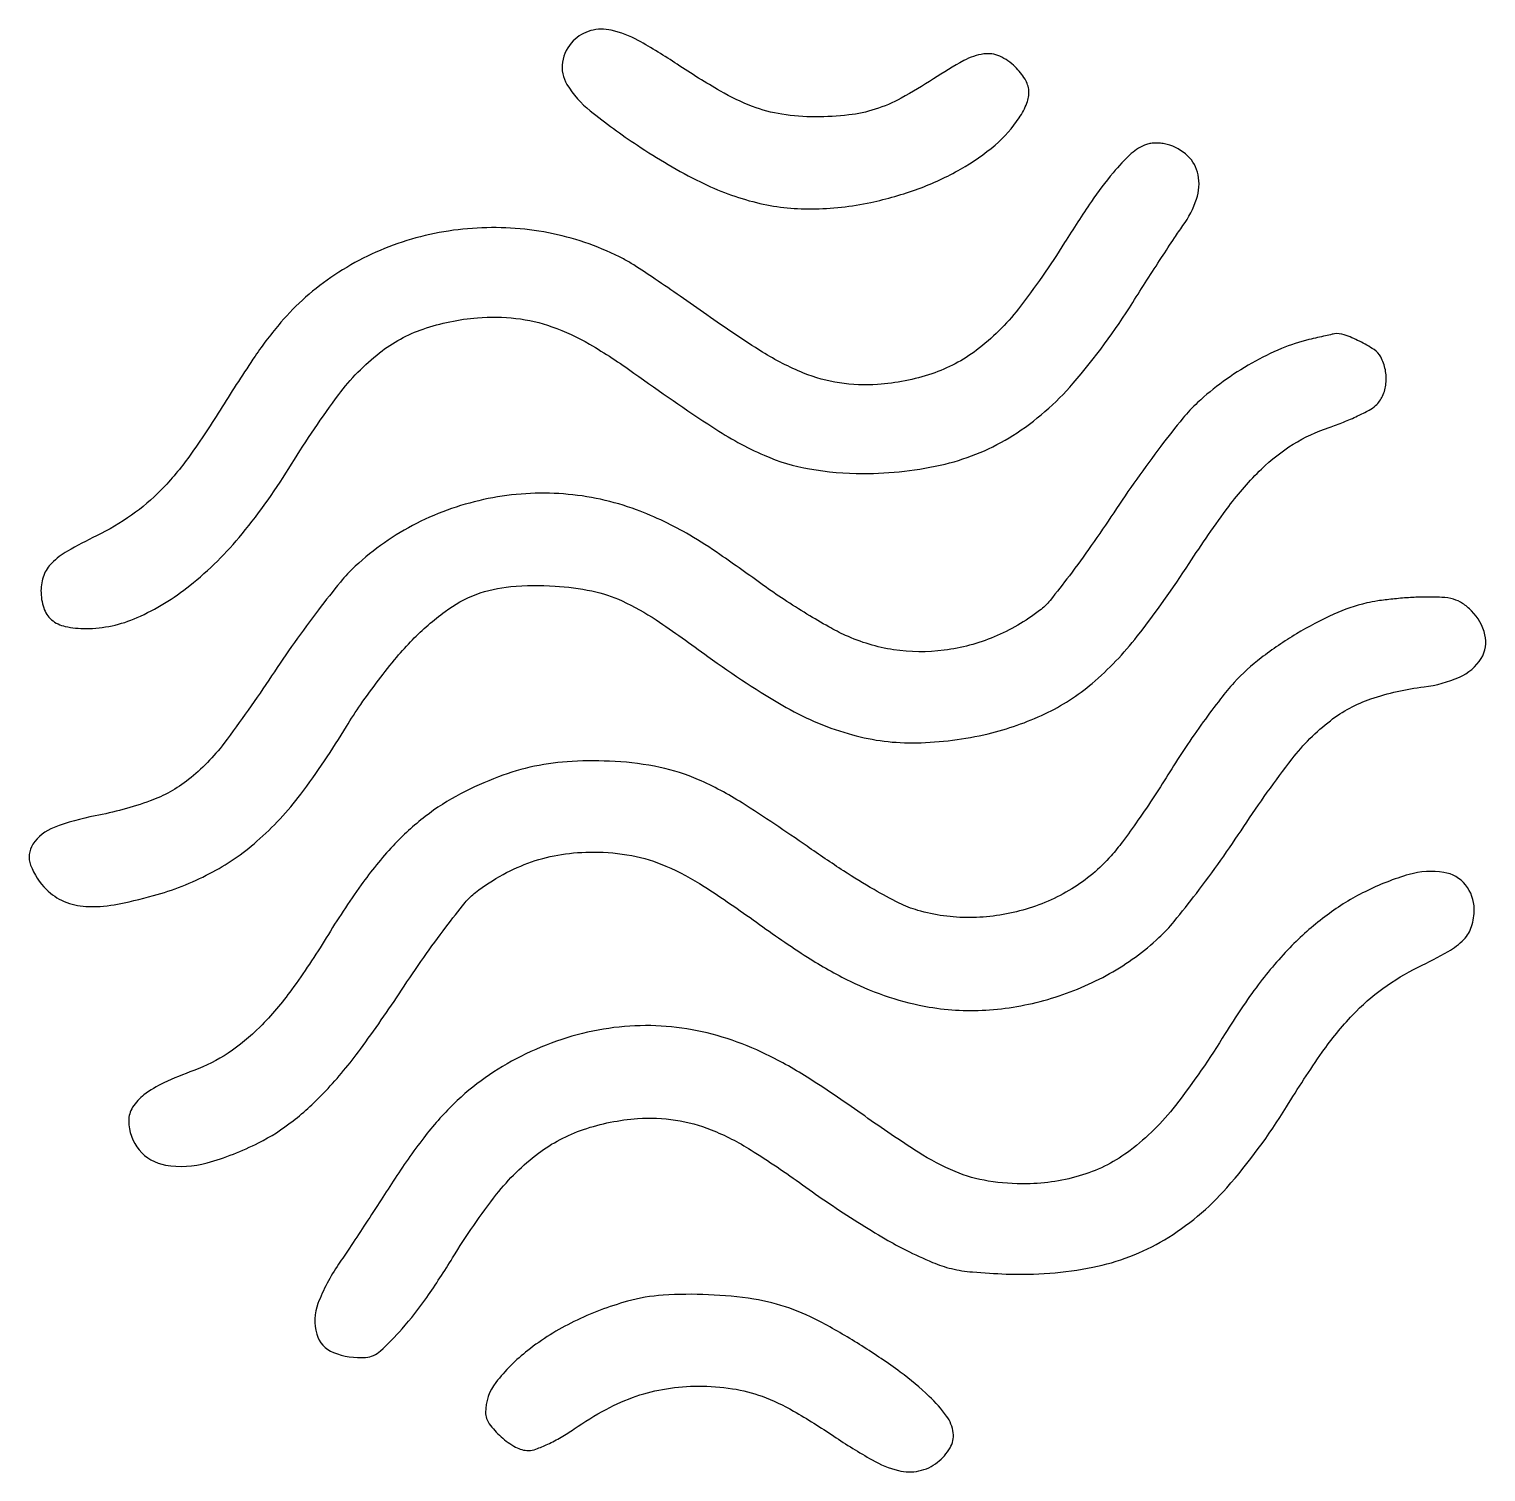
# Model space of a CAD drawing. Extents: x 24 to 273, y 32 to 279.
import ezdxf

# ---------------------------------------------------------------- set-up
doc = ezdxf.new("R2010")
doc.units = 0

msp = doc.modelspace()

# ---------------------------------------------------------------- linework, layer by layer
for points in [[(117, 277, 0.158711), (115.149167, 273.361807, 0.178326), (115.915128, 269.526828, 0.087165), (119.884275, 265.03741, 0.020853), (127.952154, 259.139674, 0.031334), (138.723271, 252.873581, 0.05618), (148.317191, 249.349738, 0.062457), (157.725067, 248.262959, 0.049916), (167.878481, 249.379155, 0.035446), (175.972423, 251.707529, 0.041776), (183.202596, 255.06266, 0.045969), (189.106522, 259.187713, 0.071632), (193.219715, 263.820569, 0.049979), (194.546975, 266.350478, 0.115613), (194.872127, 268.457977, 0.120628), (194.223688, 270.433056, 0.057082), (192.545455, 272.545455, 0.091157), (189.898002, 274.370649, 0.142549), (187.17598, 274.750317, 0.088438), (183.753969, 273.612424, 0.020929), (178.570769, 270.510464, -0.020464), (173.050118, 267.199571, -0.046956), (168.599484, 265.289196, -0.050496), (164.07421, 264.321337, -0.027229), (158.375727, 264.005577, -0.03905), (152.653841, 264.447893, -0.052153), (147.62176, 265.78341, -0.041013), (142.137414, 268.403025, -0.014707), (134.780258, 272.984922, 0.01952), (128.098238, 277.057636, 0.071685), (123.483943, 278.822008, 0.123733), (119.979926, 278.737464, 0.129482)], [(215, 259.28629, 0.10063), (212.390316, 257.70894, 0.032781), (209.269938, 254.432525, 0.02453), (205.55617, 249.510857, 0.010069), (200.990533, 242.5, -0.026088), (193.096339, 231.187349, -0.065221), (185.942223, 224.1226, -0.081943), (178.285225, 220.084211, -0.063343), (169.016111, 218.250592, -0.054946), (162.492169, 218.518224, -0.05903), (156.347324, 220.210293, -0.043052), (149.34595, 223.790379, -0.014681), (139.84061, 230.128465, 0.002945), (135.284995, 233.32306, 0.003573), (130.97566, 236.261907, 0.003025), (127.318514, 238.685901, 0.024628), (125.587169, 239.700401, 0.068752), (113.538743, 244.009852, 0.065378), (100.560233, 244.993407, 0.065311), (87.755497, 242.592258, 0.068348), (76.216368, 236.985649, 0.032652), (71.24363, 233.173483, 0.036456), (67.00271, 228.8744, 0.027716), (62.605362, 223.093449, 0.009922), (56.971141, 214.399815, -0.016386), (51.369746, 205.996858, -0.038015), (46.511472, 200.190352, -0.046431), (41.493724, 195.918406, -0.039427), (35.5, 192.376907, 0.015595), (30.527222, 189.749651, 0.065503), (27.839133, 187.714377, 0.108284), (26.477019, 185.617975, 0.090361), (26, 183, 0.077545), (26.460771, 180.046879, 0.1408), (27.808337, 178.031292, 0.12386), (30.163062, 176.878541, 0.05316), (33.669389, 176.51764, 0.103893), (42.424491, 178.390081, 0.064278), (51.449151, 183.87503, 0.052935), (60.382808, 192.71746, 0.033769), (68.851283, 204.648931, -0.023209), (76.902635, 216.515496, -0.065372), (83.891005, 223.677741, -0.084835), (91.347704, 227.730681, -0.061784), (100.604056, 229.65706, -0.049214), (107.202767, 229.54768, -0.05619), (113.352164, 228.126098, -0.047668), (119.795059, 225.134463, -0.023592), (127.359097, 220.209541, 0.010574), (140.832884, 210.928699, 0.042135), (149.640978, 206.141876, 0.060862), (157.386361, 203.813579, 0.041977), (166.521642, 203.021092, 0.059122), (180.559246, 204.649359, 0.083126), (192.152658, 209.543517, 0.074001), (202.448526, 218.447987, 0.037469), (212.641589, 232.279223, -0.002349), (215.060293, 236.09546, -0.002262), (217.545012, 239.937033, -0.002237), (219.764864, 243.302307, -0.008237), (221.212554, 245.400038, 0.073939), (223.533211, 249.935604, 0.130266), (223.810042, 254.108151, 0.157541), (222.0205, 257.342733, 0.124186), (218.5, 259.292769, 0.037136), (217.624336, 259.456183, 0.028034), (216.646875, 259.509215, 0.028654), (215.717956, 259.454212, 0.056722)], [(242.745923, 225.914329, 0.042274), (238.059815, 224.382405, 0.02849), (233.008111, 221.895771, 0.027645), (228.072484, 218.734577, 0.031285), (223.726299, 215.165866, 0.034115), (221.200755, 212.468748, 0.008416), (217.44383, 207.702471, 0.008573), (213.317554, 202.085127, 0.008486), (209.371858, 196.310632, -0.00743), (205.550222, 190.692253, -0.009016), (201.796411, 185.546019, -0.007825), (198.503229, 181.33668, -0.059986), (196.707716, 179.590635, -0.063708), (188.928125, 175.091204, -0.067647), (180.422187, 172.80999, -0.068956), (171.760486, 172.903178, -0.070542), (163.521959, 175.355399, -0.0208), (160.669145, 176.810803, -0.00868), (156.943517, 178.997217, -0.008571), (153.030926, 181.478653, -0.010986), (149.521959, 183.901548, 0.005378), (142.048017, 189.186964, 0.017139), (136.903044, 192.488346, 0.023613), (132.52782, 194.816454, 0.021292), (127.800845, 196.810587, 0.070846), (115.348753, 199.532125, 0.068023), (102.45083, 198.72994, 0.067892), (90.219217, 194.492037, 0.070095), (79.71618, 187.165866, 0.034056), (77.189819, 184.473949, 0.008487), (73.445834, 179.734817, 0.008635), (69.338547, 174.153087, 0.008578), (65.417217, 168.420745, -0.016025), (57.279906, 156.897394, -0.063362), (51.229902, 150.701055, -0.082117), (44.654753, 147.049688, -0.038974), (35.277162, 144.503274, 0.043877), (28.240734, 142.518427, 0.156755), (24.63135, 139.637573, 0.242822), (24.236903, 136.058848, 0.105072), (26.923077, 131.923077, 0.09645), (29.956666, 129.878306, 0.085846), (33.664282, 129.012096, 0.060064), (38.528997, 129.312845, 0.022196), (45.234471, 130.85541, 0.051941), (54.830928, 134.624893, 0.060484), (62.920601, 140.146196, 0.051453), (70.399004, 148.20164, 0.025513), (78.216848, 159.76648, -0.015994), (80.673935, 163.554635, -0.010776), (83.706478, 167.723095, -0.010861), (86.81792, 171.632601, -0.02111), (89.496339, 174.588737, -0.038214), (95.083674, 179.450231, -0.069823), (100.375527, 182.342792, -0.068919), (106.306749, 183.689035, -0.036328), (113.87337, 183.787013, -0.036235), (120.175596, 182.949513, -0.056765), (125.364053, 181.241832, -0.040397), (131.15594, 177.985935, -0.010205), (140, 171.761355, 0.028674), (153.400457, 163.051375, 0.062533), (164.697624, 158.353096, 0.072748), (175.670068, 156.985743, 0.052605), (187.913368, 158.541285, 0.052913), (197.624762, 161.946165, 0.065046), (205.690393, 167.148487, 0.051926), (213.414246, 175.205707, 0.020934), (222.263532, 187.636537, -0.015218), (229.051472, 197.406176, -0.040524), (234.637527, 203.792383, -0.054574), (240.070162, 208.02689, -0.056903), (246.216831, 210.915848, 0.013823), (248.686649, 211.82672, 0.01446), (251.065031, 212.860123, 0.014254), (253.062971, 213.868263, 0.060008), (254.15762, 214.642644, 0.103737), (255.34575, 216.277349, 0.079749), (255.919978, 218.413545, 0.074937), (255.81208, 220.749668, 0.074047), (255.021109, 222.960558, 0.125448), (253.875321, 224.212915, 0.029686), (251.398946, 225.633623, 0.029583), (248.774314, 226.750599, 0.12791), (247.100777, 226.899549, 0.013315), (246.703862, 226.822268, 0.00089), (245.573718, 226.568704, 0.001283), (244.22762, 226.260538, 0.00096)], [(252.627561, 180.889737, 0.049444), (246.992155, 178.962891, 0.028192), (240.617518, 175.606569, 0.028053), (234.582531, 171.503526, 0.044316), (229.971049, 167.277945, 0.020584), (227.641124, 164.50785, 0.008298), (224.682781, 160.547292, 0.008194), (221.634433, 156.172397, 0.010287), (218.96084, 152.01589, -0.007785), (216.358504, 147.925337, -0.006909), (213.526435, 143.749858, -0.006951), (210.873092, 140.062201, -0.021048), (208.929475, 137.657219, -0.075917), (202.20656, 132.02365, -0.067906), (193.853231, 128.389876, -0.067337), (184.762952, 127.10662, -0.072296), (175.886838, 128.34452, -0.04428), (172.693504, 129.588291, -0.016182), (168.415976, 131.882398, -0.013462), (163.194903, 135.094672, -0.00735), (156.95906, 139.298695, 0.01024), (145.837245, 146.703582, 0.03778), (138.399852, 150.683975, 0.052874), (131.82745, 152.790933, 0.037273), (124.127919, 153.798052, 0.026883), (116.787914, 153.81126, 0.038735), (110.350206, 152.973647, 0.039374), (104.19813, 151.16776, 0.029101), (97.725245, 148.258401, 0.044692), (91.676881, 144.382265, 0.040181), (86.17692, 139.364702, 0.033295), (80.722501, 132.679355, 0.01717), (74.771988, 123.664822, -0.019326), (68.849519, 114.776326, -0.039494), (63.420071, 108.399782, -0.049432), (57.992823, 103.941259, -0.059896), (52.121047, 100.963864, 0.02092), (46.981472, 98.842371, 0.056327), (43.608212, 96.793466, 0.086564), (41.673579, 94.673511, 0.142714), (41, 92.361678, 0.174456), (42.784564, 87.402693, 0.179995), (47.295702, 84.797282, 0.110764), (54.39782, 85.174447, 0.048873), (63.207377, 88.605086, 0.04905), (69.087721, 92.349734, 0.038333), (74.672112, 97.466171, 0.029551), (80.601457, 104.60095, 0.012963), (87.628142, 114.689368, -0.00743), (91.449778, 120.307747, -0.009016), (95.203589, 125.453981, -0.007825), (98.496771, 129.66332, -0.059986), (100.292284, 131.409365, -0.03706), (105.001708, 134.478141, -0.043565), (109.871098, 136.631424, -0.04393), (115.004376, 137.895661, -0.038799), (120.5, 138.31477, -0.04622), (126.978492, 137.705185, -0.055453), (132.830713, 135.914201, -0.041287), (139.367655, 132.424921, -0.013827), (148.308783, 126.301621, 0.014272), (157.041366, 120.332547, 0.028802), (164.300102, 116.239237, 0.034815), (170.974376, 113.524768, 0.036727), (177.843351, 111.82013, 0.061519), (188.159681, 111.335456, 0.054422), (198.740292, 113.311917, 0.054226), (208.682415, 117.535952, 0.060071), (217.114243, 123.68498, 0.033548), (219.705147, 126.445963, 0.008585), (223.509329, 131.253715, 0.008706), (227.67073, 136.903918, 0.008735), (231.628142, 142.689368, -0.01891), (239.864901, 154.220298, -0.063488), (246.410828, 160.772837, -0.083701), (253.345866, 164.490484, -0.050988), (262.43362, 166.553069, 0.073605), (268.502801, 168.221267, 0.15049), (272.198383, 171.423026, 0.201847), (272.847286, 175.449329, 0.13757), (270.545455, 179.545455, 0.047489), (269.001119, 180.821326, 0.079574), (267.478902, 181.531961, 0.058281), (265.495696, 181.855118, 0.015608), (262.295455, 181.899549, 0.012281), (259.793111, 181.794661, 0.009405), (257.064886, 181.561481, 0.009527), (254.518223, 181.246325, 0.022121)], [(252.341703, 131.534558, 0.043939), (245.860452, 127.545762, 0.038245), (239.84515, 122.312709, 0.034064), (234.100161, 115.632534, 0.022718), (228.426466, 107.281104, -0.02652), (219.929869, 94.976729, -0.066387), (212.192516, 87.309522, -0.086084), (204.052452, 83.107652, -0.07337), (194.5, 81.582756, -0.04248), (187.931633, 82.063677, -0.059783), (182.287674, 83.670863, -0.043345), (175.977597, 86.983904, -0.012373), (166.809532, 93.187162, 0.012441), (157.422678, 99.536596, 0.028551), (149.98858, 103.721853, 0.035981), (143.316796, 106.415604, 0.037493), (136.418353, 108.080805, 0.04162), (129.335834, 108.639459, 0.039983), (122.160725, 108.032441, 0.039043), (115.013602, 106.265461, 0.035879), (108.014763, 103.370997, 0.038311), (101.934351, 99.722446, 0.039327), (96.538521, 95.217534, 0.035158), (91.435546, 89.47205, 0.021544), (86.22185, 82.057852, -0.001707), (83.839502, 78.367155, -0.001311), (81.212954, 74.351553, -0.001325), (78.736231, 70.608243, -0.00315), (76.869528, 67.841052, 0.05827), (73.348368, 61.132572, 0.16397), (73.1293, 55.907065, 0.231817), (76.002682, 52.752182, 0.11423), (81.5, 51.926959, 0.16664), (84.015264, 53.01634, 0.028392), (87.721258, 56.799743, 0.026558), (91.936374, 62.173053, 0.016144), (96.360827, 68.929153, -0.029058), (103.888355, 79.800652, -0.065562), (111.02414, 86.805622, -0.079927), (118.759352, 90.888835, -0.064157), (128, 92.743189, -0.054551), (134.47519, 92.489949, -0.058565), (140.581114, 90.832383, -0.044561), (147.376221, 87.370942, -0.016967), (156.1933, 81.41447, 0.009076), (160.680348, 78.278973, 0.007171), (165.642579, 75.046155, 0.007258), (170.337067, 72.177233, 0.017834), (173.887821, 70.244915, 0.014856), (178.382044, 68.167405, 0.042394), (181.65135, 67.089223, 0.038161), (185.240639, 66.519059, 0.010277), (191.000762, 66.169008, 0.059164), (205.81525, 67.327565, 0.085639), (218.04236, 72.029198, 0.07853), (228.715187, 80.92243, 0.042231), (238.901867, 94.749416, -0.014942), (245.020611, 104.080073, -0.036556), (250.202865, 110.444397, -0.046611), (255.398434, 115.012156, -0.044318), (261.435327, 118.626345, 0.015821), (266.575727, 121.318925, 0.072368), (269.234543, 123.376636, 0.116436), (270.548614, 125.589614, 0.076152), (271, 128.536142, 0.172059), (269.526733, 132.690678, 0.184526), (265.808829, 134.84062, 0.110578), (259.875924, 134.478729, 0.045704)], [(126.250674, 61.511649, 0.045176), (117.099405, 58.031638, 0.052824), (109.225473, 53.103531, 0.061165), (103.756012, 47.617004, 0.166941), (102, 42.504205, 0.158256), (102.631591, 40.558707, 0.054563), (104.64325, 38.341522, 0.054364), (107.143375, 36.570512, 0.127611), (109.342333, 36, 0.089804), (110.620717, 36.231475, 0.020964), (112.635961, 37.083928, 0.020957), (114.906356, 38.277509, 0.019205), (117.137788, 39.689967, -0.027384), (122.610699, 43.030169, -0.040486), (127.76099, 45.282673, -0.043475), (132.913744, 46.568053, -0.039413), (138.385, 47, -0.037272), (144.203632, 46.565655, -0.051264), (149.279764, 45.261623, -0.042436), (154.652136, 42.740824, -0.017085), (161.53635, 38.446731, 0.018492), (168.070218, 34.396646, 0.06786), (172.575059, 32.584793, 0.11339), (176.08881, 32.510731, 0.11596), (179.250313, 33.982256, 0.092156), (181.402345, 36.433516, 0.166584), (181.944103, 39.018903, 0.127595), (180.804224, 41.894495, 0.044817), (177.849782, 45.25768, 0.031834), (172.881106, 49.41552, 0.017519), (166.328237, 53.880382, 0.017513), (159.571429, 57.821622, 0.036313), (154, 60.312554, 0.049336), (147.852108, 61.877435, 0.026874), (140.092564, 62.631852, 0.026894), (132.344782, 62.549792, 0.05223)]]:
    msp.add_lwpolyline(points, format="xyb", close=True)

doc.saveas('drawing.dxf')
